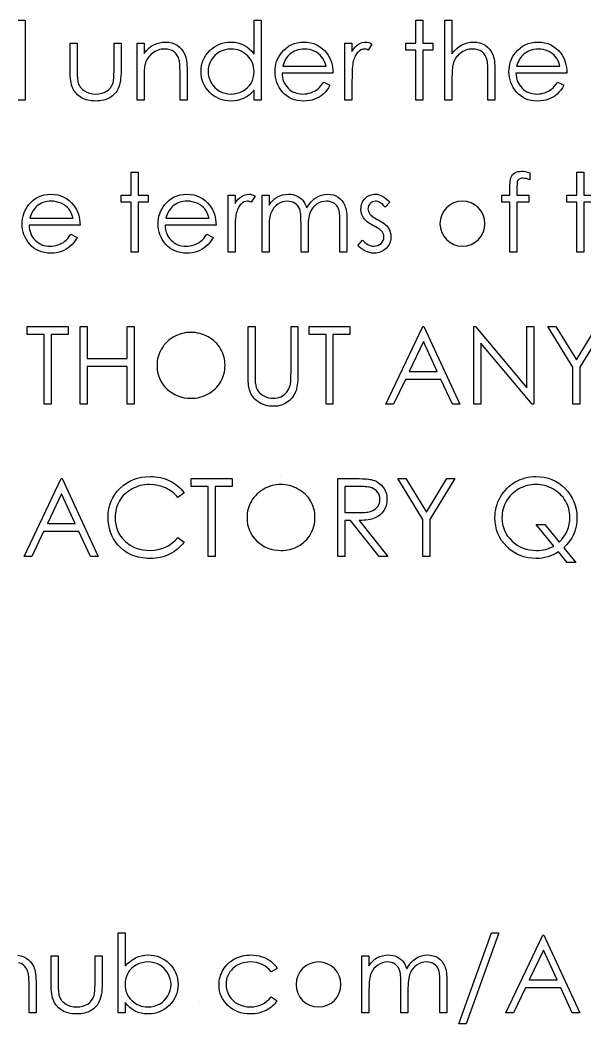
# Model space of a CAD drawing. Header units: millimetres. Extents: x -143 to 157, y 0 to 129.
# Drawn here: x 8.03 to 33.38, y 77.34 to 122.42 of the extents above; entities that cross this region are included whole.
import ezdxf

# ---------------------------------------------------------------- set-up
doc = ezdxf.new("R2010")
doc.units = ezdxf.units.MM

msp = doc.modelspace()

# ---------------------------------------------------------------- linework, layer by layer
at = {"color": 7, "linetype": 'Continuous'}
for p, q in [((27.888, 114.598), (27.888, 114.598)), ((15.681, 108.752), (15.681, 108.752)), ((19.72, 101.919), (19.72, 101.919)), ((21.426, 80.432), (21.426, 80.432)), ((16.085, 78.368), (16.085, 78.368))]:
    msp.add_line(p, q, dxfattribs=at)
at = {"color": 7, "linetype": 'Continuous', "flags": 128}
for points in [[(8.255, 122.419), (8.255, 118.829), (8.255, 118.829), (7.941, 118.829)], [(7.941, 122.419), (8.255, 122.419)], [(18.845, 122.419), (18.845, 118.829), (18.845, 118.829), (18.531, 118.829), (18.531, 118.829), (18.531, 119.271), (18.531, 119.271), (18.422, 119.154), (18.308, 119.053), (18.186, 118.969), (18.058, 118.901), (17.924, 118.85), (17.785, 118.814), (17.638, 118.791), (17.486, 118.784), (17.486, 118.784), (17.351, 118.79), (17.22, 118.809), (17.095, 118.839), (16.974, 118.881), (16.859, 118.936), (16.749, 119.002), (16.643, 119.081), (16.543, 119.172), (16.451, 119.271), (16.372, 119.376), (16.305, 119.486), (16.25, 119.602), (16.207, 119.722), (16.177, 119.848), (16.159, 119.979), (16.153, 120.115), (16.153, 120.115), (16.159, 120.248), (16.177, 120.377), (16.208, 120.501), (16.251, 120.62), (16.307, 120.733), (16.374, 120.842), (16.454, 120.946), (16.547, 121.045), (16.648, 121.136), (16.754, 121.214), (16.865, 121.281), (16.981, 121.335), (17.103, 121.378), (17.229, 121.408), (17.36, 121.425), (17.496, 121.432), (17.496, 121.432), (17.652, 121.423), (17.801, 121.398), (17.942, 121.355), (18.075, 121.296), (18.201, 121.221), (18.319, 121.128), (18.428, 121.018), (18.531, 120.892), (18.531, 120.892), (18.531, 122.419), (18.531, 122.419), (18.845, 122.419)], [(25.8, 122.419), (26.114, 122.419), (26.114, 122.419), (26.114, 121.387), (26.114, 121.387), (26.563, 121.387), (26.563, 121.387), (26.563, 121.073), (26.563, 121.073), (26.114, 121.073), (26.114, 121.073), (26.114, 118.829), (26.114, 118.829), (25.8, 118.829), (25.8, 118.829), (25.8, 121.073), (25.8, 121.073), (25.351, 121.073), (25.351, 121.073), (25.351, 121.387), (25.351, 121.387), (25.8, 121.387), (25.8, 121.387), (25.8, 122.419)], [(27.101, 122.419), (27.415, 122.419), (27.415, 122.419), (27.415, 120.904), (27.415, 120.904), (27.519, 121.028), (27.629, 121.135), (27.742, 121.226), (27.861, 121.3), (27.985, 121.357), (28.115, 121.399), (28.249, 121.423), (28.389, 121.432), (28.389, 121.432), (28.53, 121.422), (28.663, 121.396), (28.788, 121.35), (28.905, 121.287), (29.01, 121.209), (29.101, 121.118), (29.177, 121.014), (29.238, 120.899), (29.263, 120.834), (29.285, 120.759), (29.303, 120.677), (29.318, 120.586), (29.329, 120.486), (29.338, 120.378), (29.343, 120.261), (29.345, 120.135), (29.345, 120.135), (29.345, 118.829), (29.345, 118.829), (29.031, 118.829), (29.031, 118.829), (29.031, 120.032), (29.031, 120.032), (29.03, 120.137), (29.029, 120.232), (29.026, 120.318), (29.022, 120.396), (29.017, 120.464), (29.01, 120.523), (29.003, 120.573), (28.994, 120.614), (28.994, 120.614), (28.956, 120.732), (28.906, 120.834), (28.843, 120.92), (28.766, 120.991), (28.677, 121.047), (28.576, 121.086), (28.461, 121.11), (28.333, 121.118), (28.333, 121.118), (28.257, 121.115), (28.184, 121.106), (28.112, 121.09), (28.042, 121.069), (27.974, 121.041), (27.909, 121.008), (27.845, 120.968), (27.783, 120.923), (27.725, 120.872), (27.673, 120.82), (27.625, 120.763), (27.582, 120.705), (27.545, 120.643), (27.513, 120.578), (27.486, 120.51), (27.464, 120.44), (27.464, 120.44), (27.453, 120.389), (27.443, 120.328), (27.434, 120.257), (27.427, 120.176), (27.422, 120.085), (27.418, 119.984), (27.416, 119.874), (27.415, 119.754), (27.415, 119.754), (27.415, 118.829), (27.415, 118.829), (27.101, 118.829), (27.101, 118.829), (27.101, 122.419)], [(10.274, 121.387), (10.588, 121.387), (10.588, 121.387), (10.588, 120.2), (10.588, 120.2), (10.589, 120.096), (10.591, 120.001), (10.595, 119.913), (10.601, 119.834), (10.608, 119.764), (10.617, 119.701), (10.626, 119.648), (10.638, 119.602), (10.638, 119.602), (10.659, 119.546), (10.684, 119.492), (10.713, 119.441), (10.746, 119.393), (10.784, 119.349), (10.826, 119.307), (10.872, 119.269), (10.922, 119.234), (11.032, 119.175), (11.153, 119.132), (11.283, 119.107), (11.424, 119.098), (11.424, 119.098), (11.564, 119.107), (11.693, 119.131), (11.811, 119.173), (11.917, 119.23), (12.01, 119.301), (12.088, 119.383), (12.151, 119.475), (12.197, 119.577), (12.197, 119.577), (12.209, 119.619), (12.219, 119.671), (12.228, 119.733), (12.236, 119.806), (12.242, 119.89), (12.245, 119.983), (12.248, 120.087), (12.249, 120.2), (12.249, 120.2), (12.249, 121.387), (12.249, 121.387), (12.563, 121.387), (12.563, 121.387), (12.563, 120.142), (12.563, 120.142), (12.561, 120.015), (12.555, 119.895), (12.545, 119.784), (12.531, 119.682), (12.514, 119.586), (12.492, 119.5), (12.466, 119.421), (12.437, 119.351), (12.403, 119.286), (12.366, 119.225), (12.324, 119.168), (12.279, 119.114), (12.229, 119.063), (12.176, 119.017), (12.118, 118.973), (12.057, 118.934), (11.991, 118.899), (11.922, 118.868), (11.848, 118.843), (11.771, 118.822), (11.689, 118.805), (11.604, 118.793), (11.515, 118.786), (11.421, 118.784), (11.421, 118.784), (11.327, 118.786), (11.238, 118.793), (11.152, 118.805), (11.07, 118.822), (10.992, 118.843), (10.919, 118.868), (10.849, 118.899), (10.783, 118.934), (10.721, 118.973), (10.663, 119.017), (10.609, 119.064), (10.559, 119.114), (10.513, 119.169), (10.472, 119.227), (10.434, 119.289), (10.401, 119.354), (10.371, 119.426), (10.345, 119.506), (10.323, 119.595), (10.306, 119.691), (10.292, 119.797), (10.282, 119.911), (10.276, 120.034), (10.274, 120.165), (10.274, 120.165), (10.274, 121.387)], [(13.281, 121.387), (13.595, 121.387), (13.595, 121.387), (13.595, 120.925), (13.595, 120.925), (13.698, 121.049), (13.806, 121.155), (13.919, 121.242), (14.039, 121.311), (14.163, 121.364), (14.292, 121.401), (14.428, 121.424), (14.568, 121.432), (14.568, 121.432), (14.71, 121.422), (14.843, 121.396), (14.968, 121.35), (15.084, 121.287), (15.189, 121.209), (15.28, 121.118), (15.356, 121.014), (15.417, 120.897), (15.442, 120.832), (15.464, 120.758), (15.482, 120.676), (15.498, 120.585), (15.509, 120.485), (15.517, 120.377), (15.523, 120.26), (15.524, 120.135), (15.524, 120.135), (15.524, 118.829), (15.524, 118.829), (15.21, 118.829), (15.21, 118.829), (15.21, 120.032), (15.21, 120.032), (15.21, 120.137), (15.208, 120.232), (15.205, 120.318), (15.201, 120.396), (15.196, 120.464), (15.189, 120.523), (15.182, 120.573), (15.173, 120.614), (15.173, 120.614), (15.137, 120.732), (15.088, 120.834), (15.024, 120.92), (14.948, 120.991), (14.858, 121.047), (14.756, 121.086), (14.641, 121.11), (14.513, 121.118), (14.513, 121.118), (14.438, 121.115), (14.364, 121.106), (14.292, 121.09), (14.222, 121.069), (14.154, 121.041), (14.088, 121.008), (14.025, 120.968), (13.963, 120.923), (13.905, 120.872), (13.852, 120.82), (13.805, 120.763), (13.762, 120.705), (13.725, 120.643), (13.692, 120.578), (13.665, 120.51), (13.643, 120.44), (13.643, 120.44), (13.632, 120.388), (13.622, 120.327), (13.614, 120.256), (13.607, 120.175), (13.602, 120.084), (13.598, 119.984), (13.596, 119.874), (13.595, 119.754), (13.595, 119.754), (13.595, 118.829), (13.595, 118.829), (13.281, 118.829), (13.281, 118.829), (13.281, 121.387)], [(21.662, 119.637), (21.941, 119.49), (21.941, 119.49), (21.872, 119.373), (21.799, 119.268), (21.72, 119.174), (21.636, 119.093), (21.547, 119.022), (21.453, 118.96), (21.353, 118.907), (21.248, 118.863), (21.136, 118.828), (21.018, 118.804), (20.892, 118.789), (20.76, 118.784), (20.76, 118.784), (20.612, 118.79), (20.474, 118.809), (20.343, 118.841), (20.22, 118.885), (20.107, 118.942), (20.001, 119.011), (19.903, 119.093), (19.814, 119.188), (19.734, 119.29), (19.664, 119.396), (19.606, 119.506), (19.559, 119.619), (19.521, 119.734), (19.494, 119.853), (19.479, 119.975), (19.473, 120.101), (19.473, 120.101), (19.478, 120.219), (19.491, 120.334), (19.514, 120.445), (19.547, 120.554), (19.588, 120.659), (19.639, 120.761), (19.699, 120.859), (19.768, 120.955), (19.768, 120.955), (19.865, 121.066), (19.97, 121.164), (20.083, 121.245), (20.204, 121.312), (20.333, 121.364), (20.47, 121.402), (20.615, 121.424), (20.767, 121.432), (20.767, 121.432), (20.924, 121.424), (21.074, 121.4), (21.215, 121.361), (21.347, 121.306), (21.472, 121.235), (21.588, 121.148), (21.697, 121.046), (21.797, 120.928), (21.797, 120.928), (21.862, 120.836), (21.917, 120.74), (21.965, 120.637), (22.003, 120.529), (22.034, 120.415), (22.057, 120.296), (22.07, 120.171), (22.076, 120.041), (22.076, 120.041), (19.787, 120.041), (19.787, 120.041), (19.793, 119.94), (19.808, 119.843), (19.83, 119.751), (19.861, 119.664), (19.899, 119.582), (19.945, 119.504), (20, 119.431), (20.062, 119.363), (20.131, 119.301), (20.203, 119.247), (20.279, 119.201), (20.36, 119.164), (20.444, 119.135), (20.532, 119.115), (20.624, 119.102), (20.72, 119.098), (20.72, 119.098), (20.814, 119.102), (20.906, 119.113), (20.997, 119.132), (21.087, 119.158), (21.173, 119.19), (21.253, 119.228), (21.325, 119.27), (21.391, 119.317), (21.454, 119.374), (21.521, 119.447), (21.59, 119.534), (21.662, 119.637)], [(22.614, 121.387), (22.928, 121.387), (22.928, 121.387), (22.928, 121.01), (22.928, 121.01), (23, 121.114), (23.073, 121.202), (23.148, 121.275), (23.225, 121.332), (23.305, 121.376), (23.386, 121.407), (23.468, 121.425), (23.552, 121.432), (23.552, 121.432), (23.617, 121.426), (23.685, 121.41), (23.754, 121.383), (23.826, 121.344), (23.826, 121.344), (23.653, 121.072), (23.653, 121.072), (23.608, 121.092), (23.566, 121.106), (23.527, 121.115), (23.493, 121.118), (23.493, 121.118), (23.418, 121.109), (23.343, 121.084), (23.271, 121.042), (23.2, 120.983), (23.165, 120.947), (23.133, 120.906), (23.103, 120.862), (23.075, 120.812), (23.05, 120.757), (23.026, 120.698), (23.004, 120.634), (22.984, 120.566), (22.984, 120.566), (22.971, 120.505), (22.96, 120.43), (22.95, 120.341), (22.942, 120.238), (22.936, 120.122), (22.932, 119.992), (22.929, 119.847), (22.928, 119.689), (22.928, 119.689), (22.928, 118.829), (22.928, 118.829), (22.614, 118.829), (22.614, 118.829), (22.614, 121.387)], [(32.162, 119.637), (32.441, 119.49), (32.441, 119.49), (32.372, 119.373), (32.299, 119.268), (32.22, 119.174), (32.136, 119.093), (32.047, 119.022), (31.953, 118.96), (31.853, 118.907), (31.748, 118.863), (31.636, 118.828), (31.518, 118.804), (31.392, 118.789), (31.26, 118.784), (31.26, 118.784), (31.112, 118.79), (30.974, 118.809), (30.843, 118.841), (30.72, 118.885), (30.607, 118.942), (30.501, 119.011), (30.403, 119.093), (30.314, 119.188), (30.234, 119.29), (30.164, 119.396), (30.106, 119.506), (30.059, 119.619), (30.021, 119.734), (29.994, 119.853), (29.979, 119.975), (29.973, 120.101), (29.973, 120.101), (29.978, 120.219), (29.991, 120.334), (30.014, 120.445), (30.047, 120.554), (30.088, 120.659), (30.139, 120.761), (30.199, 120.859), (30.268, 120.955), (30.268, 120.955), (30.365, 121.066), (30.47, 121.164), (30.583, 121.245), (30.704, 121.312), (30.833, 121.364), (30.97, 121.402), (31.115, 121.424), (31.267, 121.432), (31.267, 121.432), (31.424, 121.424), (31.574, 121.4), (31.715, 121.361), (31.847, 121.306), (31.972, 121.235), (32.088, 121.148), (32.197, 121.046), (32.297, 120.928), (32.297, 120.928), (32.362, 120.836), (32.417, 120.74), (32.465, 120.637), (32.503, 120.529), (32.534, 120.415), (32.557, 120.296), (32.57, 120.171), (32.576, 120.041), (32.576, 120.041), (30.287, 120.041), (30.287, 120.041), (30.293, 119.94), (30.308, 119.843), (30.33, 119.751), (30.361, 119.664), (30.399, 119.582), (30.445, 119.504), (30.5, 119.431), (30.562, 119.363), (30.631, 119.301), (30.703, 119.247), (30.779, 119.201), (30.86, 119.164), (30.944, 119.135), (31.032, 119.115), (31.124, 119.102), (31.22, 119.098), (31.22, 119.098), (31.314, 119.102), (31.406, 119.113), (31.497, 119.132), (31.587, 119.158), (31.673, 119.19), (31.753, 119.228), (31.825, 119.27), (31.891, 119.317), (31.954, 119.374), (32.021, 119.447), (32.09, 119.534), (32.162, 119.637)], [(17.5, 121.118), (17.363, 121.109), (17.231, 121.085), (17.105, 121.043), (16.983, 120.986), (16.871, 120.913), (16.771, 120.827), (16.683, 120.728), (16.606, 120.616), (16.545, 120.495), (16.502, 120.37), (16.475, 120.243), (16.467, 120.111), (16.467, 120.111), (16.476, 119.981), (16.502, 119.853), (16.546, 119.729), (16.608, 119.607), (16.685, 119.493), (16.773, 119.393), (16.874, 119.306), (16.987, 119.232), (17.108, 119.173), (17.234, 119.132), (17.363, 119.107), (17.497, 119.098), (17.497, 119.098), (17.633, 119.107), (17.766, 119.131), (17.894, 119.173), (18.019, 119.231), (18.135, 119.303), (18.237, 119.387), (18.324, 119.483), (18.398, 119.59), (18.456, 119.708), (18.498, 119.832), (18.522, 119.963), (18.531, 120.102), (18.531, 120.102), (18.526, 120.208), (18.512, 120.31), (18.489, 120.407), (18.456, 120.5), (18.414, 120.588), (18.363, 120.672), (18.303, 120.752), (18.233, 120.827), (18.156, 120.895), (18.076, 120.954), (17.99, 121.004), (17.901, 121.045), (17.807, 121.077), (17.709, 121.099), (17.607, 121.113), (17.5, 121.118)], [(21.762, 120.355), (21.724, 120.479), (21.679, 120.59), (21.626, 120.687), (21.566, 120.771), (21.497, 120.845), (21.417, 120.912), (21.328, 120.971), (21.227, 121.022), (21.121, 121.064), (21.011, 121.094), (20.898, 121.112), (20.783, 121.118), (20.783, 121.118), (20.69, 121.114), (20.598, 121.103), (20.511, 121.084), (20.427, 121.058), (20.346, 121.024), (20.269, 120.983), (20.195, 120.934), (20.124, 120.878), (20.124, 120.878), (20.075, 120.831), (20.03, 120.78), (19.987, 120.723), (19.948, 120.66), (19.911, 120.592), (19.878, 120.518), (19.847, 120.44), (19.82, 120.355), (19.82, 120.355), (21.762, 120.355)], [(32.262, 120.355), (32.224, 120.479), (32.179, 120.59), (32.126, 120.687), (32.066, 120.771), (31.997, 120.845), (31.917, 120.912), (31.828, 120.971), (31.727, 121.022), (31.621, 121.064), (31.511, 121.094), (31.398, 121.112), (31.283, 121.118), (31.283, 121.118), (31.19, 121.114), (31.098, 121.103), (31.011, 121.084), (30.927, 121.058), (30.846, 121.024), (30.769, 120.983), (30.695, 120.934), (30.624, 120.878), (30.624, 120.878), (30.575, 120.831), (30.53, 120.78), (30.487, 120.723), (30.448, 120.66), (30.411, 120.592), (30.378, 120.518), (30.347, 120.44), (30.32, 120.355), (30.32, 120.355), (32.262, 120.355)], [(13.012, 115.585), (13.326, 115.585), (13.326, 115.585), (13.326, 114.553), (13.326, 114.553), (13.774, 114.553), (13.774, 114.553), (13.774, 114.239), (13.774, 114.239), (13.326, 114.239), (13.326, 114.239), (13.326, 111.996), (13.326, 111.996), (13.012, 111.996), (13.012, 111.996), (13.012, 114.239), (13.012, 114.239), (12.563, 114.239), (12.563, 114.239), (12.563, 114.553), (12.563, 114.553), (13.012, 114.553), (13.012, 114.553), (13.012, 115.585)], [(30.915, 115.564), (30.915, 115.238), (30.915, 115.238), (30.826, 115.272), (30.743, 115.297), (30.666, 115.311), (30.597, 115.316), (30.597, 115.316), (30.55, 115.313), (30.507, 115.306), (30.468, 115.294), (30.433, 115.276), (30.404, 115.255), (30.38, 115.233), (30.362, 115.21), (30.351, 115.184), (30.347, 115.169), (30.344, 115.148), (30.34, 115.121), (30.338, 115.09), (30.336, 115.052), (30.336, 115.01), (30.334, 114.961), (30.334, 114.908), (30.334, 114.908), (30.334, 114.553), (30.334, 114.553), (30.871, 114.553), (30.871, 114.553), (30.871, 114.239), (30.871, 114.239), (30.333, 114.239), (30.333, 114.239), (30.332, 111.996), (30.332, 111.996), (30.018, 111.996), (30.018, 111.996), (30.018, 114.239), (30.018, 114.239), (29.659, 114.239), (29.659, 114.239), (29.659, 114.553), (29.659, 114.553), (30.018, 114.553), (30.018, 114.553), (30.018, 114.962), (30.018, 114.962), (30.019, 115.03), (30.021, 115.093), (30.025, 115.15), (30.031, 115.203), (30.038, 115.25), (30.047, 115.293), (30.057, 115.331), (30.068, 115.363), (30.098, 115.421), (30.136, 115.472), (30.183, 115.517), (30.24, 115.557), (30.303, 115.589), (30.373, 115.612), (30.45, 115.625), (30.533, 115.63), (30.533, 115.63), (30.617, 115.626), (30.709, 115.614), (30.808, 115.593), (30.915, 115.564)], [(33.024, 115.585), (33.338, 115.585), (33.338, 115.585), (33.338, 114.553), (33.338, 114.553), (33.787, 114.553), (33.787, 114.553), (33.787, 114.239), (33.787, 114.239), (33.338, 114.239), (33.338, 114.239), (33.338, 111.996), (33.338, 111.996), (33.024, 111.996), (33.024, 111.996), (33.024, 114.239), (33.024, 114.239), (32.576, 114.239), (32.576, 114.239), (32.576, 114.553), (32.576, 114.553), (33.024, 114.553), (33.024, 114.553), (33.024, 115.585)], [(10.309, 112.803), (10.588, 112.657), (10.588, 112.657), (10.52, 112.54), (10.446, 112.435), (10.368, 112.341), (10.283, 112.259), (10.194, 112.189), (10.1, 112.127), (10, 112.074), (9.895, 112.029), (9.784, 111.995), (9.665, 111.97), (9.54, 111.956), (9.407, 111.951), (9.407, 111.951), (9.26, 111.957), (9.121, 111.976), (8.991, 112.008), (8.868, 112.052), (8.754, 112.109), (8.648, 112.178), (8.55, 112.26), (8.461, 112.355), (8.381, 112.457), (8.312, 112.563), (8.254, 112.672), (8.206, 112.785), (8.168, 112.901), (8.142, 113.019), (8.126, 113.142), (8.121, 113.268), (8.121, 113.268), (8.125, 113.385), (8.139, 113.5), (8.162, 113.612), (8.194, 113.72), (8.236, 113.826), (8.286, 113.927), (8.346, 114.026), (8.415, 114.122), (8.415, 114.122), (8.512, 114.233), (8.618, 114.33), (8.73, 114.412), (8.852, 114.479), (8.981, 114.531), (9.118, 114.569), (9.262, 114.591), (9.415, 114.598), (9.415, 114.598), (9.572, 114.591), (9.721, 114.567), (9.862, 114.527), (9.995, 114.473), (10.119, 114.402), (10.236, 114.315), (10.344, 114.213), (10.445, 114.095), (10.445, 114.095), (10.509, 114.003), (10.565, 113.906), (10.612, 113.803), (10.651, 113.695), (10.682, 113.582), (10.704, 113.462), (10.717, 113.338), (10.723, 113.207), (10.723, 113.207), (8.435, 113.207), (8.435, 113.207), (8.441, 113.106), (8.455, 113.01), (8.477, 112.918), (8.508, 112.831), (8.546, 112.749), (8.592, 112.671), (8.647, 112.598), (8.709, 112.529), (8.778, 112.468), (8.85, 112.414), (8.927, 112.368), (9.007, 112.331), (9.092, 112.302), (9.18, 112.282), (9.272, 112.269), (9.368, 112.265), (9.368, 112.265), (9.462, 112.268), (9.554, 112.28), (9.645, 112.299), (9.735, 112.325), (9.821, 112.357), (9.9, 112.395), (9.972, 112.437), (10.038, 112.484), (10.102, 112.54), (10.168, 112.613), (10.238, 112.7), (10.309, 112.803)], [(16.412, 112.803), (16.691, 112.657), (16.691, 112.657), (16.622, 112.54), (16.549, 112.435), (16.47, 112.341), (16.386, 112.259), (16.297, 112.189), (16.203, 112.127), (16.103, 112.074), (15.998, 112.029), (15.886, 111.995), (15.768, 111.97), (15.642, 111.956), (15.51, 111.951), (15.51, 111.951), (15.362, 111.957), (15.224, 111.976), (15.093, 112.008), (14.97, 112.052), (14.857, 112.109), (14.751, 112.178), (14.653, 112.26), (14.564, 112.355), (14.484, 112.457), (14.414, 112.563), (14.356, 112.672), (14.309, 112.785), (14.271, 112.901), (14.244, 113.019), (14.229, 113.142), (14.223, 113.268), (14.223, 113.268), (14.228, 113.385), (14.241, 113.5), (14.264, 113.612), (14.297, 113.72), (14.338, 113.826), (14.389, 113.927), (14.449, 114.026), (14.518, 114.122), (14.518, 114.122), (14.615, 114.233), (14.72, 114.33), (14.833, 114.412), (14.954, 114.479), (15.083, 114.531), (15.22, 114.569), (15.365, 114.591), (15.517, 114.598), (15.517, 114.598), (15.674, 114.591), (15.824, 114.567), (15.965, 114.527), (16.097, 114.473), (16.222, 114.402), (16.338, 114.315), (16.447, 114.213), (16.547, 114.095), (16.547, 114.095), (16.612, 114.003), (16.667, 113.906), (16.715, 113.803), (16.753, 113.695), (16.784, 113.582), (16.807, 113.462), (16.82, 113.338), (16.826, 113.207), (16.826, 113.207), (14.537, 113.207), (14.537, 113.207), (14.543, 113.106), (14.558, 113.01), (14.58, 112.918), (14.611, 112.831), (14.649, 112.749), (14.695, 112.671), (14.75, 112.598), (14.812, 112.529), (14.881, 112.468), (14.953, 112.414), (15.029, 112.368), (15.11, 112.331), (15.194, 112.302), (15.282, 112.282), (15.374, 112.269), (15.47, 112.265), (15.47, 112.265), (15.564, 112.268), (15.656, 112.28), (15.747, 112.299), (15.837, 112.325), (15.923, 112.357), (16.003, 112.395), (16.075, 112.437), (16.141, 112.484), (16.204, 112.54), (16.271, 112.613), (16.34, 112.7), (16.412, 112.803)], [(17.364, 114.553), (17.678, 114.553), (17.678, 114.553), (17.678, 114.177), (17.678, 114.177), (17.75, 114.281), (17.823, 114.369), (17.898, 114.441), (17.975, 114.499), (18.055, 114.542), (18.136, 114.574), (18.218, 114.592), (18.302, 114.598), (18.302, 114.598), (18.367, 114.593), (18.435, 114.577), (18.504, 114.549), (18.576, 114.511), (18.576, 114.511), (18.403, 114.239), (18.403, 114.239), (18.358, 114.258), (18.316, 114.273), (18.277, 114.281), (18.243, 114.284), (18.243, 114.284), (18.168, 114.276), (18.093, 114.251), (18.021, 114.208), (17.95, 114.15), (17.915, 114.114), (17.883, 114.073), (17.853, 114.028), (17.825, 113.978), (17.8, 113.924), (17.776, 113.865), (17.754, 113.801), (17.734, 113.733), (17.734, 113.733), (17.721, 113.672), (17.71, 113.597), (17.7, 113.508), (17.692, 113.405), (17.686, 113.289), (17.682, 113.158), (17.679, 113.014), (17.678, 112.855), (17.678, 112.855), (17.678, 111.996), (17.678, 111.996), (17.364, 111.996), (17.364, 111.996), (17.364, 114.553)], [(18.89, 114.553), (19.204, 114.553), (19.204, 114.553), (19.204, 114.109), (19.204, 114.109), (19.291, 114.224), (19.379, 114.322), (19.468, 114.403), (19.559, 114.469), (19.559, 114.469), (19.686, 114.525), (19.816, 114.566), (19.949, 114.59), (20.086, 114.598), (20.086, 114.598), (20.178, 114.593), (20.268, 114.58), (20.356, 114.557), (20.441, 114.525), (20.521, 114.485), (20.593, 114.439), (20.659, 114.387), (20.715, 114.329), (20.767, 114.262), (20.815, 114.181), (20.859, 114.088), (20.9, 113.981), (20.9, 113.981), (20.942, 114.054), (20.987, 114.123), (21.034, 114.187), (21.084, 114.247), (21.137, 114.302), (21.192, 114.353), (21.249, 114.399), (21.309, 114.441), (21.434, 114.509), (21.565, 114.559), (21.698, 114.588), (21.838, 114.598), (21.838, 114.598), (21.966, 114.59), (22.087, 114.565), (22.2, 114.523), (22.305, 114.465), (22.4, 114.392), (22.482, 114.306), (22.55, 114.207), (22.606, 114.094), (22.629, 114.031), (22.648, 113.96), (22.665, 113.882), (22.679, 113.797), (22.69, 113.704), (22.698, 113.604), (22.702, 113.496), (22.704, 113.381), (22.704, 113.381), (22.704, 111.996), (22.704, 111.996), (22.39, 111.996), (22.39, 111.996), (22.39, 113.383), (22.39, 113.383), (22.389, 113.481), (22.386, 113.571), (22.381, 113.653), (22.375, 113.727), (22.367, 113.793), (22.356, 113.852), (22.344, 113.902), (22.33, 113.944), (22.295, 114.017), (22.25, 114.083), (22.193, 114.14), (22.127, 114.191), (22.052, 114.232), (21.969, 114.261), (21.88, 114.279), (21.783, 114.284), (21.783, 114.284), (21.665, 114.276), (21.552, 114.249), (21.443, 114.206), (21.34, 114.144), (21.246, 114.068), (21.166, 113.981), (21.1, 113.881), (21.046, 113.77), (21.025, 113.707), (21.006, 113.634), (20.99, 113.552), (20.977, 113.459), (20.967, 113.357), (20.959, 113.244), (20.955, 113.122), (20.954, 112.991), (20.954, 112.991), (20.954, 111.996), (20.954, 111.996), (20.64, 111.996), (20.64, 111.996), (20.64, 113.296), (20.64, 113.296), (20.639, 113.406), (20.636, 113.508), (20.631, 113.6), (20.625, 113.683), (20.617, 113.756), (20.607, 113.82), (20.595, 113.875), (20.581, 113.921), (20.547, 114), (20.501, 114.07), (20.444, 114.131), (20.377, 114.185), (20.301, 114.228), (20.218, 114.26), (20.128, 114.278), (20.031, 114.284), (20.031, 114.284), (19.918, 114.276), (19.808, 114.25), (19.701, 114.207), (19.599, 114.147), (19.505, 114.073), (19.423, 113.987), (19.355, 113.889), (19.301, 113.779), (19.278, 113.718), (19.259, 113.649), (19.242, 113.572), (19.228, 113.487), (19.217, 113.395), (19.21, 113.295), (19.205, 113.188), (19.204, 113.072), (19.204, 113.072), (19.204, 111.996), (19.204, 111.996), (18.89, 111.996), (18.89, 111.996), (18.89, 114.553)], [(24.633, 114.234), (24.42, 114.015), (24.42, 114.015), (24.364, 114.078), (24.308, 114.133), (24.252, 114.179), (24.197, 114.217), (24.142, 114.246), (24.087, 114.267), (24.032, 114.28), (23.978, 114.284), (23.978, 114.284), (23.913, 114.278), (23.852, 114.258), (23.795, 114.226), (23.744, 114.18), (23.701, 114.126), (23.671, 114.069), (23.652, 114.007), (23.646, 113.94), (23.646, 113.94), (23.652, 113.88), (23.668, 113.821), (23.695, 113.764), (23.733, 113.708), (23.733, 113.708), (23.758, 113.679), (23.788, 113.65), (23.825, 113.618), (23.868, 113.586), (23.917, 113.552), (23.971, 113.518), (24.032, 113.481), (24.098, 113.444), (24.098, 113.444), (24.18, 113.398), (24.254, 113.352), (24.322, 113.307), (24.383, 113.262), (24.437, 113.217), (24.485, 113.173), (24.525, 113.129), (24.559, 113.085), (24.559, 113.085), (24.611, 112.995), (24.649, 112.899), (24.67, 112.797), (24.678, 112.69), (24.678, 112.69), (24.675, 112.614), (24.665, 112.541), (24.648, 112.471), (24.625, 112.404), (24.594, 112.34), (24.558, 112.279), (24.514, 112.221), (24.464, 112.165), (24.408, 112.115), (24.35, 112.071), (24.288, 112.035), (24.223, 112.005), (24.154, 111.981), (24.082, 111.964), (24.007, 111.954), (23.929, 111.951), (23.929, 111.951), (23.823, 111.956), (23.72, 111.974), (23.619, 112.003), (23.52, 112.043), (23.427, 112.093), (23.342, 112.153), (23.265, 112.221), (23.197, 112.297), (23.197, 112.297), (23.406, 112.534), (23.406, 112.534), (23.466, 112.471), (23.527, 112.416), (23.589, 112.37), (23.652, 112.332), (23.716, 112.303), (23.781, 112.282), (23.846, 112.269), (23.913, 112.265), (23.913, 112.265), (24.003, 112.273), (24.086, 112.296), (24.163, 112.334), (24.232, 112.388), (24.29, 112.451), (24.331, 112.522), (24.356, 112.596), (24.364, 112.677), (24.364, 112.677), (24.359, 112.743), (24.342, 112.806), (24.316, 112.865), (24.278, 112.92), (24.278, 112.92), (24.253, 112.947), (24.222, 112.976), (24.183, 113.007), (24.138, 113.039), (24.086, 113.073), (24.028, 113.108), (23.962, 113.145), (23.89, 113.184), (23.89, 113.184), (23.812, 113.228), (23.741, 113.272), (23.676, 113.317), (23.617, 113.36), (23.566, 113.404), (23.521, 113.447), (23.481, 113.491), (23.449, 113.533), (23.449, 113.533), (23.398, 113.622), (23.362, 113.718), (23.339, 113.819), (23.332, 113.927), (23.332, 113.927), (23.335, 113.998), (23.343, 114.065), (23.358, 114.13), (23.378, 114.192), (23.404, 114.25), (23.435, 114.305), (23.472, 114.358), (23.515, 114.407), (23.563, 114.452), (23.613, 114.49), (23.666, 114.523), (23.723, 114.551), (23.782, 114.572), (23.845, 114.586), (23.91, 114.595), (23.978, 114.598), (23.978, 114.598), (24.06, 114.593), (24.141, 114.576), (24.223, 114.547), (24.305, 114.507), (24.387, 114.456), (24.469, 114.394), (24.551, 114.32), (24.633, 114.234)], [(10.409, 113.521), (10.372, 113.645), (10.326, 113.756), (10.274, 113.854), (10.213, 113.938), (10.145, 114.012), (10.065, 114.079), (9.975, 114.138), (9.875, 114.189), (9.768, 114.231), (9.658, 114.26), (9.546, 114.279), (9.431, 114.284), (9.431, 114.284), (9.337, 114.281), (9.246, 114.269), (9.158, 114.251), (9.075, 114.225), (8.993, 114.19), (8.916, 114.15), (8.843, 114.1), (8.772, 114.044), (8.772, 114.044), (8.723, 113.998), (8.677, 113.946), (8.634, 113.889), (8.595, 113.827), (8.559, 113.758), (8.525, 113.685), (8.495, 113.606), (8.468, 113.521), (8.468, 113.521), (10.409, 113.521)], [(16.512, 113.521), (16.474, 113.645), (16.429, 113.756), (16.376, 113.854), (16.316, 113.938), (16.247, 114.012), (16.167, 114.079), (16.078, 114.138), (15.977, 114.189), (15.871, 114.231), (15.761, 114.26), (15.648, 114.279), (15.533, 114.284), (15.533, 114.284), (15.44, 114.281), (15.348, 114.269), (15.261, 114.251), (15.177, 114.225), (15.096, 114.19), (15.019, 114.15), (14.945, 114.1), (14.874, 114.044), (14.874, 114.044), (14.825, 113.998), (14.78, 113.946), (14.737, 113.889), (14.698, 113.827), (14.661, 113.758), (14.628, 113.685), (14.597, 113.606), (14.57, 113.521), (14.57, 113.521), (16.512, 113.521)], [(8.345, 108.303), (8.345, 108.662), (8.345, 108.662), (10.185, 108.662), (10.185, 108.662), (10.185, 108.303), (10.185, 108.303), (9.422, 108.303), (9.422, 108.303), (9.422, 105.162), (9.422, 105.162), (9.108, 105.162), (9.108, 105.162), (9.108, 108.303), (9.108, 108.303), (8.345, 108.303)], [(10.723, 108.662), (11.037, 108.662), (11.037, 108.662), (11.037, 107.226), (11.037, 107.226), (12.832, 107.226), (12.832, 107.226), (12.832, 108.662), (12.832, 108.662), (13.146, 108.662), (13.146, 108.662), (13.146, 105.162), (13.146, 105.162), (12.832, 105.162), (12.832, 105.162), (12.832, 106.868), (12.832, 106.868), (11.037, 106.868), (11.037, 106.868), (11.037, 105.162), (11.037, 105.162), (10.723, 105.162), (10.723, 105.162), (10.723, 108.662)], [(18.262, 108.662), (18.576, 108.662), (18.576, 108.662), (18.576, 106.565), (18.576, 106.565), (18.576, 106.476), (18.576, 106.396), (18.578, 106.325), (18.579, 106.262), (18.581, 106.208), (18.583, 106.164), (18.586, 106.127), (18.59, 106.1), (18.59, 106.1), (18.607, 106.002), (18.633, 105.911), (18.668, 105.83), (18.711, 105.756), (18.765, 105.69), (18.832, 105.629), (18.911, 105.575), (19.003, 105.525), (19.102, 105.484), (19.201, 105.455), (19.301, 105.437), (19.4, 105.432), (19.4, 105.432), (19.486, 105.437), (19.57, 105.45), (19.652, 105.473), (19.732, 105.505), (19.809, 105.545), (19.878, 105.592), (19.941, 105.647), (19.998, 105.708), (20.048, 105.776), (20.091, 105.852), (20.127, 105.933), (20.155, 106.022), (20.155, 106.022), (20.164, 106.059), (20.171, 106.105), (20.177, 106.161), (20.182, 106.224), (20.186, 106.296), (20.189, 106.377), (20.19, 106.467), (20.191, 106.565), (20.191, 106.565), (20.191, 108.662), (20.191, 108.662), (20.505, 108.662), (20.505, 108.662), (20.505, 106.548), (20.505, 106.548), (20.504, 106.434), (20.5, 106.326), (20.493, 106.222), (20.483, 106.124), (20.47, 106.032), (20.455, 105.946), (20.437, 105.865), (20.416, 105.79), (20.392, 105.719), (20.361, 105.65), (20.325, 105.584), (20.284, 105.52), (20.236, 105.458), (20.183, 105.399), (20.125, 105.341), (20.061, 105.286), (19.993, 105.237), (19.922, 105.193), (19.846, 105.156), (19.768, 105.126), (19.686, 105.103), (19.6, 105.086), (19.51, 105.076), (19.418, 105.073), (19.418, 105.073), (19.317, 105.076), (19.22, 105.085), (19.127, 105.101), (19.037, 105.123), (18.951, 105.152), (18.869, 105.186), (18.79, 105.228), (18.715, 105.275), (18.645, 105.327), (18.581, 105.384), (18.523, 105.445), (18.471, 105.51), (18.426, 105.579), (18.386, 105.652), (18.352, 105.73), (18.324, 105.811), (18.324, 105.811), (18.309, 105.867), (18.297, 105.934), (18.286, 106.011), (18.277, 106.098), (18.271, 106.195), (18.266, 106.302), (18.262, 106.42), (18.262, 106.548), (18.262, 106.548), (18.262, 108.662)], [(20.999, 108.303), (20.999, 108.662), (20.999, 108.662), (22.838, 108.662), (22.838, 108.662), (22.838, 108.303), (22.838, 108.303), (22.076, 108.303), (22.076, 108.303), (22.076, 105.162), (22.076, 105.162), (21.762, 105.162), (21.762, 105.162), (21.762, 108.303), (21.762, 108.303), (20.999, 108.303)], [(26.159, 108.662), (27.774, 105.162), (27.774, 105.162), (27.433, 105.162), (27.433, 105.162), (26.915, 106.284), (26.915, 106.284), (25.329, 106.284), (25.329, 106.284), (24.797, 105.162), (24.797, 105.162), (24.454, 105.162), (24.454, 105.162), (26.114, 108.662), (26.114, 108.662), (26.159, 108.662)], [(28.403, 105.162), (28.403, 108.662), (28.403, 108.662), (28.468, 108.662), (28.468, 108.662), (30.781, 105.908), (30.781, 105.908), (30.781, 108.662), (30.781, 108.662), (31.095, 108.662), (31.095, 108.662), (31.095, 105.162), (31.095, 105.162), (31.023, 105.162), (31.023, 105.162), (28.717, 107.911), (28.717, 107.911), (28.717, 105.162), (28.717, 105.162), (28.403, 105.162)], [(31.723, 108.662), (32.083, 108.662), (32.083, 108.662), (33.003, 107.158), (33.003, 107.158), (33.921, 108.662), (33.921, 108.662), (34.281, 108.662), (34.281, 108.662), (33.159, 106.826), (33.159, 106.826), (33.159, 105.162), (33.159, 105.162), (32.845, 105.162), (32.845, 105.162), (32.845, 106.826), (32.845, 106.826), (31.723, 108.662)], [(15.697, 108.393), (15.597, 108.39), (15.499, 108.381), (15.402, 108.365), (15.307, 108.343), (15.213, 108.315), (15.12, 108.28), (15.029, 108.24), (14.938, 108.193), (14.851, 108.141), (14.769, 108.084), (14.692, 108.023), (14.62, 107.958), (14.553, 107.888), (14.49, 107.815), (14.432, 107.736), (14.379, 107.653), (14.332, 107.568), (14.291, 107.48), (14.257, 107.388), (14.229, 107.295), (14.206, 107.2), (14.191, 107.102), (14.181, 107.001), (14.178, 106.898), (14.178, 106.898), (14.185, 106.747), (14.206, 106.602), (14.241, 106.463), (14.29, 106.33), (14.352, 106.202), (14.429, 106.081), (14.519, 105.966), (14.623, 105.856), (14.738, 105.757), (14.858, 105.671), (14.983, 105.598), (15.114, 105.538), (15.252, 105.491), (15.394, 105.458), (15.543, 105.438), (15.697, 105.432), (15.697, 105.432), (15.801, 105.434), (15.902, 105.444), (16.003, 105.459), (16.101, 105.481), (16.197, 105.508), (16.291, 105.541), (16.383, 105.581), (16.473, 105.627), (16.56, 105.678), (16.642, 105.733), (16.718, 105.793), (16.791, 105.858), (16.858, 105.927), (16.92, 106), (16.977, 106.078), (17.03, 106.161), (17.077, 106.247), (17.117, 106.335), (17.152, 106.426), (17.18, 106.519), (17.201, 106.614), (17.217, 106.712), (17.227, 106.812), (17.229, 106.914), (17.229, 106.914), (17.227, 107.016), (17.217, 107.116), (17.201, 107.212), (17.18, 107.307), (17.152, 107.399), (17.117, 107.488), (17.077, 107.575), (17.03, 107.66), (16.977, 107.741), (16.92, 107.818), (16.856, 107.891), (16.789, 107.96), (16.716, 108.024), (16.638, 108.085), (16.555, 108.141), (16.467, 108.193), (16.376, 108.24), (16.282, 108.28), (16.188, 108.315), (16.093, 108.343), (15.996, 108.365), (15.897, 108.381), (15.798, 108.39), (15.697, 108.393)], [(26.133, 107.98), (25.499, 106.643), (25.499, 106.643), (26.75, 106.643), (26.75, 106.643), (26.133, 107.98)], [(15.39, 101.187), (15.115, 100.976), (15.115, 100.976), (15.055, 101.046), (14.993, 101.111), (14.928, 101.172), (14.86, 101.229), (14.788, 101.281), (14.715, 101.328), (14.637, 101.372), (14.558, 101.411), (14.391, 101.476), (14.216, 101.523), (14.034, 101.551), (13.843, 101.56), (13.843, 101.56), (13.738, 101.557), (13.634, 101.547), (13.532, 101.532), (13.434, 101.51), (13.335, 101.482), (13.24, 101.448), (13.147, 101.408), (13.055, 101.361), (12.967, 101.31), (12.884, 101.253), (12.806, 101.193), (12.733, 101.129), (12.665, 101.06), (12.603, 100.987), (12.545, 100.909), (12.493, 100.828), (12.446, 100.743), (12.406, 100.655), (12.371, 100.566), (12.343, 100.472), (12.322, 100.377), (12.306, 100.28), (12.296, 100.179), (12.294, 100.076), (12.294, 100.076), (12.301, 99.921), (12.322, 99.773), (12.356, 99.631), (12.405, 99.496), (12.467, 99.367), (12.545, 99.245), (12.635, 99.13), (12.74, 99.021), (12.854, 98.922), (12.977, 98.836), (13.107, 98.764), (13.244, 98.704), (13.388, 98.658), (13.539, 98.625), (13.699, 98.605), (13.865, 98.598), (13.865, 98.598), (14.048, 98.607), (14.223, 98.635), (14.391, 98.68), (14.551, 98.744), (14.703, 98.826), (14.848, 98.926), (14.985, 99.045), (15.115, 99.182), (15.115, 99.182), (15.39, 98.973), (15.39, 98.973), (15.322, 98.889), (15.251, 98.808), (15.176, 98.733), (15.097, 98.663), (15.013, 98.597), (14.926, 98.537), (14.834, 98.481), (14.738, 98.431), (14.64, 98.386), (14.538, 98.347), (14.433, 98.314), (14.325, 98.287), (14.215, 98.266), (14.102, 98.251), (13.986, 98.242), (13.867, 98.239), (13.867, 98.239), (13.754, 98.241), (13.644, 98.249), (13.537, 98.261), (13.434, 98.278), (13.333, 98.299), (13.235, 98.326), (13.141, 98.356), (13.049, 98.392), (12.96, 98.433), (12.874, 98.478), (12.791, 98.529), (12.711, 98.584), (12.635, 98.643), (12.561, 98.708), (12.491, 98.777), (12.423, 98.851), (12.423, 98.851), (12.32, 98.984), (12.229, 99.123), (12.153, 99.269), (12.09, 99.422), (12.042, 99.581), (12.008, 99.747), (11.987, 99.92), (11.979, 100.099), (11.979, 100.099), (11.988, 100.288), (12.013, 100.469), (12.055, 100.642), (12.114, 100.808), (12.189, 100.965), (12.282, 101.116), (12.39, 101.258), (12.517, 101.394), (12.655, 101.517), (12.802, 101.624), (12.958, 101.713), (13.122, 101.788), (13.294, 101.845), (13.475, 101.886), (13.665, 101.91), (13.863, 101.919), (13.863, 101.919), (13.983, 101.916), (14.101, 101.907), (14.215, 101.891), (14.327, 101.87), (14.436, 101.844), (14.541, 101.81), (14.644, 101.771), (14.744, 101.726), (14.84, 101.676), (14.932, 101.62), (15.02, 101.56), (15.102, 101.495), (15.181, 101.425), (15.255, 101.351), (15.325, 101.271), (15.39, 101.187)], [(32.442, 98.719), (32.979, 98.06), (32.979, 98.06), (32.588, 98.06), (32.588, 98.06), (32.199, 98.535), (32.199, 98.535), (32.081, 98.466), (31.961, 98.405), (31.839, 98.355), (31.715, 98.314), (31.588, 98.281), (31.459, 98.258), (31.328, 98.244), (31.194, 98.239), (31.194, 98.239), (31.004, 98.248), (30.821, 98.273), (30.645, 98.314), (30.477, 98.373), (30.317, 98.448), (30.164, 98.539), (30.018, 98.648), (29.881, 98.773), (29.755, 98.91), (29.646, 99.053), (29.554, 99.205), (29.479, 99.363), (29.42, 99.527), (29.379, 99.699), (29.353, 99.878), (29.345, 100.064), (29.345, 100.064), (29.348, 100.188), (29.36, 100.312), (29.379, 100.432), (29.406, 100.55), (29.44, 100.666), (29.482, 100.78), (29.532, 100.891), (29.59, 101), (29.653, 101.105), (29.723, 101.205), (29.798, 101.298), (29.878, 101.385), (29.965, 101.467), (30.056, 101.542), (30.153, 101.612), (30.256, 101.676), (30.362, 101.732), (30.472, 101.782), (30.584, 101.823), (30.698, 101.858), (30.815, 101.884), (30.934, 101.903), (31.056, 101.915), (31.181, 101.919), (31.181, 101.919), (31.372, 101.91), (31.554, 101.885), (31.729, 101.844), (31.897, 101.786), (32.057, 101.711), (32.209, 101.619), (32.354, 101.51), (32.491, 101.385), (32.616, 101.249), (32.724, 101.103), (32.816, 100.951), (32.891, 100.791), (32.949, 100.624), (32.991, 100.449), (33.016, 100.266), (33.024, 100.075), (33.024, 100.075), (33.015, 99.876), (32.988, 99.686), (32.942, 99.505), (32.879, 99.332), (32.797, 99.168), (32.697, 99.011), (32.578, 98.861), (32.442, 98.719)], [(9.915, 101.829), (11.531, 98.329), (11.531, 98.329), (11.189, 98.329), (11.189, 98.329), (10.672, 99.451), (10.672, 99.451), (9.085, 99.451), (9.085, 99.451), (8.553, 98.329), (8.553, 98.329), (8.21, 98.329), (8.21, 98.329), (9.871, 101.829), (9.871, 101.829), (9.915, 101.829)], [(15.704, 101.47), (15.704, 101.829), (15.704, 101.829), (17.544, 101.829), (17.544, 101.829), (17.544, 101.47), (17.544, 101.47), (16.781, 101.47), (16.781, 101.47), (16.781, 98.329), (16.781, 98.329), (16.467, 98.329), (16.467, 98.329), (16.467, 101.47), (16.467, 101.47), (15.704, 101.47)], [(19.735, 101.56), (19.636, 101.557), (19.538, 101.547), (19.441, 101.532), (19.345, 101.51), (19.252, 101.481), (19.158, 101.447), (19.067, 101.406), (18.977, 101.359), (18.89, 101.307), (18.808, 101.251), (18.731, 101.19), (18.658, 101.124), (18.591, 101.055), (18.528, 100.981), (18.47, 100.903), (18.418, 100.82), (18.371, 100.735), (18.33, 100.646), (18.295, 100.555), (18.267, 100.462), (18.245, 100.367), (18.229, 100.268), (18.219, 100.168), (18.217, 100.065), (18.217, 100.065), (18.224, 99.914), (18.245, 99.768), (18.279, 99.63), (18.328, 99.496), (18.391, 99.369), (18.467, 99.248), (18.557, 99.133), (18.662, 99.023), (18.776, 98.924), (18.896, 98.837), (19.022, 98.764), (19.153, 98.705), (19.29, 98.658), (19.432, 98.625), (19.581, 98.605), (19.735, 98.598), (19.735, 98.598), (19.839, 98.601), (19.941, 98.61), (20.041, 98.626), (20.139, 98.647), (20.235, 98.675), (20.329, 98.708), (20.421, 98.748), (20.511, 98.793), (20.598, 98.844), (20.68, 98.9), (20.757, 98.96), (20.829, 99.025), (20.896, 99.093), (20.959, 99.167), (21.016, 99.245), (21.068, 99.327), (21.115, 99.414), (21.156, 99.502), (21.19, 99.592), (21.218, 99.686), (21.24, 99.781), (21.255, 99.879), (21.265, 99.979), (21.268, 100.081), (21.268, 100.081), (21.265, 100.183), (21.255, 100.282), (21.24, 100.379), (21.218, 100.474), (21.19, 100.566), (21.156, 100.655), (21.115, 100.742), (21.068, 100.826), (21.016, 100.908), (20.958, 100.985), (20.895, 101.058), (20.828, 101.127), (20.755, 101.191), (20.676, 101.251), (20.593, 101.307), (20.505, 101.359), (20.414, 101.406), (20.321, 101.447), (20.227, 101.481), (20.131, 101.51), (20.034, 101.532), (19.936, 101.547), (19.836, 101.557), (19.735, 101.56)], [(22.3, 101.829), (23, 101.829), (23, 101.829), (23.141, 101.828), (23.27, 101.826), (23.386, 101.822), (23.491, 101.817), (23.584, 101.81), (23.666, 101.802), (23.736, 101.793), (23.793, 101.781), (23.793, 101.781), (23.87, 101.761), (23.943, 101.735), (24.012, 101.704), (24.077, 101.668), (24.139, 101.627), (24.197, 101.581), (24.252, 101.53), (24.302, 101.473), (24.349, 101.413), (24.389, 101.348), (24.422, 101.281), (24.45, 101.21), (24.471, 101.136), (24.487, 101.059), (24.496, 100.977), (24.499, 100.893), (24.499, 100.893), (24.49, 100.754), (24.464, 100.623), (24.421, 100.501), (24.361, 100.388), (24.284, 100.285), (24.193, 100.196), (24.086, 100.12), (23.966, 100.058), (23.899, 100.032), (23.826, 100.009), (23.746, 99.99), (23.661, 99.974), (23.569, 99.961), (23.472, 99.952), (23.368, 99.947), (23.258, 99.944), (23.258, 99.944), (24.544, 98.329), (24.544, 98.329), (24.155, 98.329), (24.155, 98.329), (22.869, 99.944), (22.869, 99.944), (22.614, 99.944), (22.614, 99.944), (22.614, 98.329), (22.614, 98.329), (22.3, 98.329), (22.3, 98.329), (22.3, 101.829)], [(22.614, 101.47), (22.614, 100.303), (22.614, 100.303), (23.255, 100.298), (23.255, 100.298), (23.345, 100.299), (23.429, 100.303), (23.507, 100.308), (23.579, 100.315), (23.645, 100.324), (23.704, 100.335), (23.758, 100.348), (23.806, 100.364), (23.89, 100.402), (23.965, 100.449), (24.03, 100.506), (24.084, 100.573), (24.129, 100.647), (24.159, 100.725), (24.178, 100.808), (24.185, 100.894), (24.185, 100.894), (24.178, 100.978), (24.159, 101.059), (24.127, 101.135), (24.083, 101.207), (24.028, 101.273), (23.966, 101.328), (23.896, 101.374), (23.817, 101.409), (23.772, 101.423), (23.721, 101.436), (23.663, 101.446), (23.598, 101.455), (23.526, 101.462), (23.448, 101.467), (23.362, 101.469), (23.27, 101.47), (23.27, 101.47), (22.614, 101.47)], [(24.992, 101.829), (25.352, 101.829), (25.352, 101.829), (26.272, 100.325), (26.272, 100.325), (27.19, 101.829), (27.19, 101.829), (27.55, 101.829), (27.55, 101.829), (26.428, 99.993), (26.428, 99.993), (26.428, 98.329), (26.428, 98.329), (26.114, 98.329), (26.114, 98.329), (26.114, 99.993), (26.114, 99.993), (24.992, 101.829)], [(32.231, 98.978), (32.343, 99.096), (32.44, 99.22), (32.523, 99.35), (32.59, 99.486), (32.643, 99.627), (32.68, 99.773), (32.703, 99.926), (32.71, 100.084), (32.71, 100.084), (32.707, 100.186), (32.698, 100.284), (32.682, 100.381), (32.66, 100.476), (32.632, 100.568), (32.598, 100.657), (32.557, 100.744), (32.51, 100.828), (32.458, 100.909), (32.4, 100.986), (32.337, 101.059), (32.27, 101.127), (32.197, 101.192), (32.119, 101.252), (32.036, 101.308), (31.947, 101.36), (31.856, 101.407), (31.764, 101.448), (31.67, 101.482), (31.574, 101.51), (31.478, 101.532), (31.381, 101.547), (31.282, 101.557), (31.183, 101.56), (31.183, 101.56), (31.082, 101.557), (30.983, 101.547), (30.885, 101.532), (30.789, 101.51), (30.695, 101.482), (30.601, 101.448), (30.509, 101.408), (30.419, 101.361), (30.332, 101.309), (30.25, 101.253), (30.173, 101.192), (30.101, 101.127), (30.033, 101.057), (29.97, 100.983), (29.913, 100.904), (29.86, 100.822), (29.813, 100.735), (29.772, 100.647), (29.738, 100.556), (29.709, 100.463), (29.687, 100.367), (29.672, 100.268), (29.662, 100.168), (29.659, 100.065), (29.659, 100.065), (29.666, 99.914), (29.687, 99.768), (29.723, 99.63), (29.773, 99.496), (29.836, 99.369), (29.913, 99.248), (30.006, 99.133), (30.112, 99.023), (30.228, 98.924), (30.35, 98.837), (30.478, 98.764), (30.612, 98.705), (30.751, 98.658), (30.896, 98.625), (31.048, 98.605), (31.205, 98.598), (31.205, 98.598), (31.313, 98.601), (31.418, 98.611), (31.52, 98.626), (31.619, 98.649), (31.715, 98.677), (31.808, 98.711), (31.898, 98.752), (31.985, 98.799), (31.985, 98.799), (31.197, 99.765), (31.197, 99.765), (31.588, 99.765), (31.588, 99.765), (32.231, 98.978)], [(9.889, 101.147), (9.256, 99.81), (9.256, 99.81), (10.506, 99.81), (10.506, 99.81), (9.889, 101.147)], [(12.428, 77.829), (12.428, 81.419), (12.428, 81.419), (12.742, 81.419), (12.742, 81.419), (12.742, 79.923), (12.742, 79.923), (12.851, 80.042), (12.965, 80.146), (13.087, 80.233), (13.213, 80.305), (13.347, 80.36), (13.487, 80.4), (13.633, 80.424), (13.786, 80.432), (13.786, 80.432), (13.921, 80.425), (14.052, 80.407), (14.178, 80.377), (14.298, 80.335), (14.413, 80.28), (14.524, 80.214), (14.629, 80.135), (14.729, 80.044), (14.821, 79.944), (14.9, 79.84), (14.968, 79.73), (15.023, 79.615), (15.066, 79.495), (15.096, 79.369), (15.114, 79.239), (15.121, 79.103), (15.121, 79.103), (15.114, 78.969), (15.096, 78.84), (15.065, 78.716), (15.022, 78.597), (14.966, 78.482), (14.898, 78.374), (14.818, 78.269), (14.726, 78.17), (14.625, 78.08), (14.518, 78.002), (14.407, 77.935), (14.291, 77.881), (14.17, 77.838), (14.044, 77.808), (13.912, 77.79), (13.776, 77.784), (13.776, 77.784), (13.62, 77.792), (13.472, 77.815), (13.332, 77.854), (13.199, 77.908), (13.073, 77.98), (12.955, 78.069), (12.845, 78.177), (12.742, 78.302), (12.742, 78.302), (12.742, 77.829), (12.742, 77.829), (12.428, 77.829)], [(29.524, 81.419), (28.06, 77.335), (28.06, 77.335), (27.729, 77.335), (27.729, 77.335), (29.193, 81.419), (29.193, 81.419), (29.524, 81.419)], [(31.544, 81.329), (33.159, 77.829), (33.159, 77.829), (32.818, 77.829), (32.818, 77.829), (32.3, 78.951), (32.3, 78.951), (30.713, 78.951), (30.713, 78.951), (30.181, 77.829), (30.181, 77.829), (29.838, 77.829), (29.838, 77.829), (31.499, 81.329), (31.499, 81.329), (31.544, 81.329)], [(7.934, 80.422), (8.067, 80.396), (8.192, 80.35), (8.308, 80.287), (8.414, 80.209), (8.505, 80.118), (8.58, 80.014), (8.641, 79.899), (8.667, 79.834), (8.688, 79.759), (8.707, 79.677), (8.722, 79.586), (8.733, 79.486), (8.742, 79.378), (8.747, 79.261), (8.749, 79.135), (8.749, 79.135), (8.749, 77.829), (8.749, 77.829), (8.435, 77.829), (8.435, 77.829), (8.435, 79.032), (8.435, 79.032), (8.434, 79.137), (8.433, 79.232), (8.43, 79.318), (8.426, 79.396), (8.421, 79.464), (8.414, 79.523), (8.407, 79.573), (8.398, 79.614), (8.398, 79.614), (8.36, 79.732), (8.31, 79.834), (8.247, 79.92), (8.17, 79.991), (8.081, 80.047), (7.98, 80.086)], [(9.422, 80.387), (9.736, 80.387), (9.736, 80.387), (9.736, 79.2), (9.736, 79.2), (9.737, 79.096), (9.739, 79.001), (9.743, 78.913), (9.749, 78.834), (9.756, 78.764), (9.764, 78.701), (9.774, 78.648), (9.786, 78.602), (9.786, 78.602), (9.807, 78.546), (9.831, 78.492), (9.861, 78.441), (9.894, 78.393), (9.932, 78.349), (9.974, 78.307), (10.019, 78.269), (10.07, 78.234), (10.18, 78.175), (10.3, 78.132), (10.431, 78.107), (10.571, 78.098), (10.571, 78.098), (10.711, 78.107), (10.84, 78.131), (10.958, 78.173), (11.065, 78.23), (11.158, 78.301), (11.236, 78.383), (11.298, 78.475), (11.344, 78.577), (11.344, 78.577), (11.356, 78.619), (11.367, 78.671), (11.376, 78.733), (11.384, 78.806), (11.389, 78.89), (11.393, 78.983), (11.395, 79.087), (11.396, 79.2), (11.396, 79.2), (11.396, 80.387), (11.396, 80.387), (11.71, 80.387), (11.71, 80.387), (11.71, 79.142), (11.71, 79.142), (11.708, 79.015), (11.703, 78.895), (11.693, 78.784), (11.679, 78.682), (11.661, 78.586), (11.639, 78.5), (11.614, 78.421), (11.584, 78.351), (11.55, 78.286), (11.513, 78.225), (11.471, 78.168), (11.426, 78.114), (11.377, 78.063), (11.323, 78.017), (11.266, 77.973), (11.204, 77.934), (11.139, 77.899), (11.069, 77.868), (10.996, 77.843), (10.919, 77.822), (10.837, 77.805), (10.751, 77.793), (10.662, 77.786), (10.568, 77.784), (10.568, 77.784), (10.475, 77.786), (10.385, 77.793), (10.3, 77.805), (10.218, 77.822), (10.14, 77.843), (10.066, 77.868), (9.996, 77.899), (9.93, 77.934), (9.868, 77.973), (9.81, 78.017), (9.756, 78.064), (9.706, 78.114), (9.661, 78.169), (9.62, 78.227), (9.582, 78.289), (9.548, 78.354), (9.519, 78.426), (9.493, 78.506), (9.471, 78.595), (9.453, 78.691), (9.439, 78.797), (9.43, 78.911), (9.424, 79.034), (9.422, 79.165), (9.422, 79.165), (9.422, 80.387)], [(19.563, 79.832), (19.3, 79.669), (19.3, 79.669), (19.211, 79.774), (19.113, 79.865), (19.009, 79.942), (18.897, 80.005), (18.776, 80.054), (18.648, 80.089), (18.513, 80.11), (18.369, 80.118), (18.369, 80.118), (18.254, 80.113), (18.143, 80.099), (18.038, 80.076), (17.938, 80.045), (17.842, 80.003), (17.752, 79.953), (17.666, 79.894), (17.586, 79.825), (17.513, 79.75), (17.45, 79.671), (17.396, 79.588), (17.352, 79.501), (17.318, 79.411), (17.294, 79.316), (17.279, 79.217), (17.274, 79.115), (17.274, 79.115), (17.283, 78.981), (17.31, 78.851), (17.355, 78.725), (17.417, 78.603), (17.496, 78.49), (17.588, 78.39), (17.692, 78.304), (17.811, 78.231), (17.94, 78.173), (18.076, 78.131), (18.219, 78.107), (18.371, 78.098), (18.371, 78.098), (18.51, 78.105), (18.642, 78.126), (18.768, 78.161), (18.888, 78.21), (19.001, 78.274), (19.106, 78.351), (19.207, 78.442), (19.3, 78.547), (19.3, 78.547), (19.563, 78.375), (19.563, 78.375), (19.515, 78.307), (19.463, 78.242), (19.407, 78.182), (19.348, 78.126), (19.284, 78.073), (19.216, 78.025), (19.145, 77.98), (19.07, 77.939), (18.991, 77.903), (18.91, 77.871), (18.827, 77.844), (18.74, 77.823), (18.651, 77.806), (18.558, 77.794), (18.463, 77.786), (18.366, 77.784), (18.366, 77.784), (18.217, 77.79), (18.076, 77.808), (17.94, 77.837), (17.811, 77.879), (17.689, 77.932), (17.572, 77.997), (17.463, 78.074), (17.36, 78.163), (17.266, 78.261), (17.185, 78.364), (17.117, 78.471), (17.061, 78.584), (17.016, 78.703), (16.986, 78.825), (16.967, 78.954), (16.96, 79.087), (16.96, 79.087), (16.963, 79.177), (16.972, 79.266), (16.986, 79.354), (17.007, 79.44), (17.033, 79.524), (17.065, 79.606), (17.103, 79.687), (17.147, 79.766), (17.196, 79.843), (17.249, 79.914), (17.307, 79.982), (17.369, 80.045), (17.435, 80.104), (17.506, 80.159), (17.581, 80.209), (17.661, 80.256), (17.743, 80.297), (17.829, 80.333), (17.917, 80.363), (18.007, 80.387), (18.1, 80.407), (18.194, 80.42), (18.292, 80.429), (18.392, 80.432), (18.392, 80.432), (18.517, 80.427), (18.642, 80.412), (18.763, 80.388), (18.882, 80.354), (18.996, 80.312), (19.101, 80.264), (19.196, 80.21), (19.283, 80.15), (19.362, 80.084), (19.435, 80.009), (19.503, 79.925), (19.563, 79.832)], [(23.377, 80.387), (23.691, 80.387), (23.691, 80.387), (23.691, 79.942), (23.691, 79.942), (23.778, 80.057), (23.866, 80.155), (23.955, 80.237), (24.046, 80.302), (24.046, 80.302), (24.173, 80.359), (24.303, 80.399), (24.436, 80.423), (24.573, 80.432), (24.573, 80.432), (24.666, 80.427), (24.755, 80.413), (24.843, 80.39), (24.928, 80.358), (25.008, 80.318), (25.081, 80.272), (25.146, 80.221), (25.203, 80.162), (25.254, 80.095), (25.302, 80.014), (25.346, 79.921), (25.387, 79.814), (25.387, 79.814), (25.429, 79.888), (25.474, 79.956), (25.522, 80.021), (25.571, 80.08), (25.624, 80.136), (25.679, 80.186), (25.736, 80.232), (25.797, 80.274), (25.921, 80.343), (26.052, 80.392), (26.186, 80.422), (26.325, 80.432), (26.325, 80.432), (26.453, 80.423), (26.574, 80.399), (26.687, 80.357), (26.792, 80.298), (26.887, 80.225), (26.969, 80.139), (27.037, 80.04), (27.093, 79.928), (27.116, 79.864), (27.136, 79.794), (27.152, 79.716), (27.166, 79.63), (27.177, 79.538), (27.185, 79.437), (27.19, 79.329), (27.191, 79.214), (27.191, 79.214), (27.191, 77.829), (27.191, 77.829), (26.877, 77.829), (26.877, 77.829), (26.877, 79.216), (26.877, 79.216), (26.876, 79.314), (26.873, 79.404), (26.869, 79.486), (26.862, 79.561), (26.854, 79.627), (26.843, 79.685), (26.831, 79.735), (26.817, 79.777), (26.782, 79.85), (26.737, 79.916), (26.681, 79.974), (26.614, 80.024), (26.539, 80.065), (26.456, 80.094), (26.367, 80.112), (26.27, 80.118), (26.27, 80.118), (26.152, 80.109), (26.039, 80.082), (25.93, 80.039), (25.827, 79.977), (25.733, 79.902), (25.653, 79.814), (25.587, 79.714), (25.534, 79.604), (25.512, 79.54), (25.493, 79.468), (25.477, 79.385), (25.464, 79.292), (25.454, 79.19), (25.447, 79.078), (25.442, 78.956), (25.441, 78.824), (25.441, 78.824), (25.441, 77.829), (25.441, 77.829), (25.127, 77.829), (25.127, 77.829), (25.127, 79.13), (25.127, 79.13), (25.126, 79.24), (25.123, 79.341), (25.119, 79.433), (25.112, 79.516), (25.104, 79.59), (25.094, 79.653), (25.082, 79.709), (25.068, 79.754), (25.034, 79.833), (24.988, 79.903), (24.931, 79.965), (24.864, 80.018), (24.788, 80.061), (24.705, 80.093), (24.615, 80.111), (24.518, 80.118), (24.518, 80.118), (24.405, 80.109), (24.295, 80.083), (24.188, 80.04), (24.086, 79.981), (23.992, 79.906), (23.91, 79.82), (23.842, 79.723), (23.788, 79.613), (23.765, 79.551), (23.746, 79.482), (23.729, 79.405), (23.716, 79.32), (23.704, 79.228), (23.697, 79.128), (23.692, 79.021), (23.691, 78.905), (23.691, 78.905), (23.691, 77.829), (23.691, 77.829), (23.377, 77.829), (23.377, 77.829), (23.377, 80.387)], [(31.518, 80.647), (30.884, 79.31), (30.884, 79.31), (32.135, 79.31), (32.135, 79.31), (31.518, 80.647)], [(13.773, 78.098), (13.91, 78.107), (14.042, 78.131), (14.168, 78.173), (14.29, 78.23), (14.402, 78.302), (14.502, 78.389), (14.59, 78.487), (14.666, 78.6), (14.728, 78.72), (14.771, 78.845), (14.798, 78.972), (14.806, 79.103), (14.806, 79.103), (14.797, 79.234), (14.771, 79.362), (14.726, 79.487), (14.665, 79.609), (14.588, 79.723), (14.5, 79.823), (14.399, 79.91), (14.286, 79.984), (14.166, 80.042), (14.04, 80.084), (13.911, 80.109), (13.778, 80.118), (13.778, 80.118), (13.642, 80.109), (13.51, 80.084), (13.381, 80.042), (13.256, 79.984), (13.139, 79.911), (13.037, 79.827), (12.948, 79.73), (12.875, 79.623), (12.817, 79.505), (12.775, 79.382), (12.751, 79.251), (12.742, 79.113), (12.742, 79.113), (12.747, 79.007), (12.761, 78.905), (12.784, 78.808), (12.817, 78.715), (12.859, 78.627), (12.91, 78.543), (12.97, 78.464), (13.04, 78.389), (13.116, 78.321), (13.197, 78.262), (13.282, 78.212), (13.372, 78.171), (13.466, 78.139), (13.564, 78.117), (13.666, 78.102), (13.773, 78.098)]]:
    msp.add_lwpolyline(points, dxfattribs=at)
at = {"color": 7, "linetype": 'Continuous'}
for centre, start, end in [((27.887, 113.275), 90.0001, 89.9999), ((21.425, 79.108), 90.0004, 89.9996)]:
    msp.add_arc(centre, 1.009, start, end, dxfattribs=at)

doc.saveas('drawing.dxf')
